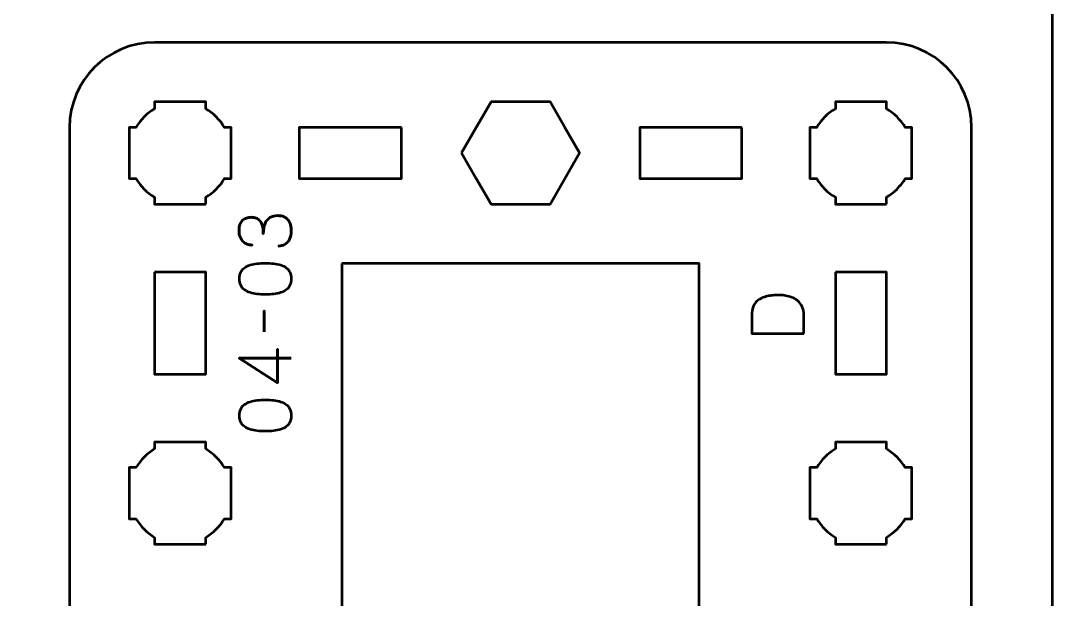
# Model space of a CAD drawing. Header units: centimetres. Extents: x -22.6 to 1.6, y -29.7 to 0.
# Drawn here: x -4.44 to 1.63, y -20.46 to -17.06 of the extents above; entities that cross this region are included whole.
import ezdxf

# ---------------------------------------------------------------- set-up
doc = ezdxf.new("R2010")
doc.units = ezdxf.units.CM
doc.header["$MEASUREMENT"] = 0
doc.layers.add('Layer 1', color=7, linetype='Continuous')

msp = doc.modelspace()

# ---------------------------------------------------------------- linework, layer by layer
at = {"layer": 'Layer 1', "color": 22, "lineweight": 53}
msp.add_open_spline([(-22.62502, -29.19995), (-22.62502, -29.19995), (-22.62502, -0.49992), (-22.62502, -0.49992), (-22.62502, -0.49992), (-22.62502, -0.22295), (-22.40193, 0.00004), (-22.12493, 0.00004), (-22.12493, 0.00004), (-22.12493, 0.00004), (1.12492, 0.00004), (1.12492, 0.00004), (1.12492, 0.00004), (1.40206, 0.00004), (1.62502, -0.22295), (1.62502, -0.49992), (1.62502, -0.49992), (1.62502, -0.49992), (1.62502, -29.19995), (1.62502, -29.19995), (1.62502, -29.19995), (1.62502, -29.47695), (1.40206, -29.70004), (1.12492, -29.70004), (1.12492, -29.70004), (1.12492, -29.70004), (-22.12493, -29.70004), (-22.12493, -29.70004), (-22.12493, -29.70004), (-22.40193, -29.70004), (-22.62502, -29.47695), (-22.62502, -29.19995)], degree=3, knots=[0, 0, 0, 0, 0.125, 0.125, 0.125, 0.125, 0.25, 0.25, 0.25, 0.25, 0.375, 0.375, 0.375, 0.375, 0.5, 0.5, 0.5, 0.5, 0.625, 0.625, 0.625, 0.625, 0.75, 0.75, 0.75, 0.75, 0.875, 0.875, 0.875, 0.875, 1, 1, 1, 1], dxfattribs=at)
at = {"layer": 'Layer 1', "color": 114, "lineweight": 53}
msp.add_open_spline([(0.65005, -17.18746), (0.92711, -17.18754), (1.14999, -17.41061), (1.14999, -17.68756), (1.14999, -17.68756), (1.14999, -20.45415), (1.14999, -21.22077), (1.14999, -23.98736), (1.14999, -23.98736), (1.14999, -24.26436), (0.9269, -24.48746), (0.6499, -24.48746), (0.6499, -24.48746), (0.6499, -24.48746), (-3.64996, -24.48746), (-3.64996, -24.48746), (-3.64996, -24.48746), (-3.92709, -24.48746), (-4.15005, -24.26436), (-4.15005, -23.98736), (-4.15005, -23.98736), (-4.15005, -21.22077), (-4.15005, -20.45415), (-4.15005, -17.68756), (-4.15005, -17.68756), (-4.15005, -17.41056), (-3.92696, -17.18746), (-3.64996, -17.18746), (-3.64996, -17.18746), (-3.64996, -17.18746), (0.65005, -17.18746), (0.65005, -17.18746)], degree=3, knots=[0, 0, 0, 0, 0.125, 0.125, 0.125, 0.125, 0.25, 0.25, 0.25, 0.25, 0.375, 0.375, 0.375, 0.375, 0.5, 0.5, 0.5, 0.5, 0.625, 0.625, 0.625, 0.625, 0.75, 0.75, 0.75, 0.75, 0.875, 0.875, 0.875, 0.875, 1, 1, 1, 1], dxfattribs=at)
at = {"layer": 'Layer 1', "color": 250, "lineweight": 53}
for points, knots in [([(-3.34996, -18.13741), (-3.34996, -18.13741), (-3.49848, -18.13741), (-3.49848, -18.13741), (-3.49848, -18.13741), (-3.49848, -18.13741), (-3.50003, -18.13743), (-3.50003, -18.13743), (-3.50003, -18.13743), (-3.50003, -18.13743), (-3.50158, -18.13741), (-3.50158, -18.13741), (-3.50158, -18.13741), (-3.50158, -18.13741), (-3.64996, -18.13741), (-3.64996, -18.13741), (-3.64996, -18.13741), (-3.64996, -18.13741), (-3.64996, -18.09732), (-3.64996, -18.09732), (-3.64996, -18.09732), (-3.69553, -18.07097), (-3.73351, -18.03297), (-3.75987, -17.98742), (-3.75987, -17.98742), (-3.75987, -17.98742), (-3.79996, -17.98742), (-3.79996, -17.98742), (-3.79996, -17.98742), (-3.79996, -17.98742), (-3.79996, -17.84337), (-3.79996, -17.84337), (-3.79996, -17.84337), (-3.79996, -17.84337), (-3.80002, -17.83743), (-3.80002, -17.83743), (-3.80002, -17.83743), (-3.80002, -17.83743), (-3.79996, -17.83149), (-3.79996, -17.83149), (-3.79996, -17.83149), (-3.79996, -17.83149), (-3.79996, -17.68742), (-3.79996, -17.68742), (-3.79996, -17.68742), (-3.79996, -17.68742), (-3.75989, -17.68742), (-3.75989, -17.68742), (-3.75989, -17.68742), (-3.73353, -17.64185), (-3.69554, -17.60386), (-3.64996, -17.57752), (-3.64996, -17.57752), (-3.64996, -17.57752), (-3.64996, -17.53742), (-3.64996, -17.53742), (-3.64996, -17.53742), (-3.64996, -17.53742), (-3.34996, -17.53742), (-3.34996, -17.53742), (-3.34996, -17.53742), (-3.34996, -17.53742), (-3.34996, -17.57761), (-3.34996, -17.57761), (-3.34996, -17.57761), (-3.30446, -17.60395), (-3.26652, -17.64191), (-3.24018, -17.68742), (-3.24018, -17.68742), (-3.24018, -17.68742), (-3.19997, -17.68742), (-3.19997, -17.68742), (-3.19997, -17.68742), (-3.19997, -17.68742), (-3.19997, -17.98742), (-3.19997, -17.98742), (-3.19997, -17.98742), (-3.19997, -17.98742), (-3.2402, -17.98742), (-3.2402, -17.98742), (-3.2402, -17.98742), (-3.26654, -18.03292), (-3.30447, -18.07088), (-3.34996, -18.09722), (-3.34996, -18.09722), (-3.34996, -18.09722), (-3.34996, -18.13741), (-3.34996, -18.13741)], [0, 0, 0, 0, 0.0454545, 0.0454545, 0.0454545, 0.0454545, 0.0909091, 0.0909091, 0.0909091, 0.0909091, 0.1363636, 0.1363636, 0.1363636, 0.1363636, 0.1818182, 0.1818182, 0.1818182, 0.1818182, 0.2272727, 0.2272727, 0.2272727, 0.2272727, 0.2727273, 0.2727273, 0.2727273, 0.2727273, 0.3181818, 0.3181818, 0.3181818, 0.3181818, 0.3636364, 0.3636364, 0.3636364, 0.3636364, 0.4090909, 0.4090909, 0.4090909, 0.4090909, 0.4545455, 0.4545455, 0.4545455, 0.4545455, 0.5, 0.5, 0.5, 0.5, 0.5454545, 0.5454545, 0.5454545, 0.5454545, 0.5909091, 0.5909091, 0.5909091, 0.5909091, 0.6363636, 0.6363636, 0.6363636, 0.6363636, 0.6818182, 0.6818182, 0.6818182, 0.6818182, 0.7272727, 0.7272727, 0.7272727, 0.7272727, 0.7727273, 0.7727273, 0.7727273, 0.7727273, 0.8181818, 0.8181818, 0.8181818, 0.8181818, 0.8636364, 0.8636364, 0.8636364, 0.8636364, 0.9090909, 0.9090909, 0.9090909, 0.9090909, 0.9545455, 0.9545455, 0.9545455, 0.9545455, 1, 1, 1, 1]), ([(-1.84641, -17.83747), (-1.84641, -17.83747), (-1.75981, -17.68746), (-1.75981, -17.68746), (-1.75981, -17.68746), (-1.75981, -17.68746), (-1.67321, -17.53747), (-1.67321, -17.53747), (-1.67321, -17.53747), (-1.67321, -17.53747), (-1.5, -17.53747), (-1.5, -17.53747), (-1.5, -17.53747), (-1.5, -17.53747), (-1.32679, -17.53747), (-1.32679, -17.53747), (-1.32679, -17.53747), (-1.32679, -17.53747), (-1.24019, -17.68746), (-1.24019, -17.68746), (-1.24019, -17.68746), (-1.24019, -17.68746), (-1.15359, -17.83747), (-1.15359, -17.83747), (-1.15359, -17.83747), (-1.15359, -17.83747), (-1.24019, -17.98748), (-1.24019, -17.98748), (-1.24019, -17.98748), (-1.24019, -17.98748), (-1.32679, -18.13747), (-1.32679, -18.13747), (-1.32679, -18.13747), (-1.32679, -18.13747), (-1.5, -18.13747), (-1.5, -18.13747), (-1.5, -18.13747), (-1.5, -18.13747), (-1.67321, -18.13747), (-1.67321, -18.13747), (-1.67321, -18.13747), (-1.67321, -18.13747), (-1.75981, -17.98748), (-1.75981, -17.98748), (-1.75981, -17.98748), (-1.75981, -17.98748), (-1.84641, -17.83747), (-1.84641, -17.83747)], [0, 0, 0, 0, 0.0833333, 0.0833333, 0.0833333, 0.0833333, 0.1666667, 0.1666667, 0.1666667, 0.1666667, 0.25, 0.25, 0.25, 0.25, 0.3333333, 0.3333333, 0.3333333, 0.3333333, 0.4166667, 0.4166667, 0.4166667, 0.4166667, 0.5, 0.5, 0.5, 0.5, 0.5833333, 0.5833333, 0.5833333, 0.5833333, 0.6666667, 0.6666667, 0.6666667, 0.6666667, 0.75, 0.75, 0.75, 0.75, 0.8333333, 0.8333333, 0.8333333, 0.8333333, 0.9166667, 0.9166667, 0.9166667, 0.9166667, 1, 1, 1, 1]), ([(0.65004, -18.13741), (0.65004, -18.13741), (0.50152, -18.13741), (0.50152, -18.13741), (0.50152, -18.13741), (0.50152, -18.13741), (0.49997, -18.13743), (0.49997, -18.13743), (0.49997, -18.13743), (0.49997, -18.13743), (0.49842, -18.13741), (0.49842, -18.13741), (0.49842, -18.13741), (0.49842, -18.13741), (0.35004, -18.13741), (0.35004, -18.13741), (0.35004, -18.13741), (0.35004, -18.13741), (0.35004, -18.09732), (0.35004, -18.09732), (0.35004, -18.09732), (0.30447, -18.07097), (0.26649, -18.03297), (0.24013, -17.98742), (0.24013, -17.98742), (0.24013, -17.98742), (0.20004, -17.98742), (0.20004, -17.98742), (0.20004, -17.98742), (0.20004, -17.98742), (0.20004, -17.84337), (0.20004, -17.84337), (0.20004, -17.84337), (0.20004, -17.84337), (0.19998, -17.83743), (0.19998, -17.83743), (0.19998, -17.83743), (0.19998, -17.83743), (0.20004, -17.83149), (0.20004, -17.83149), (0.20004, -17.83149), (0.20004, -17.83149), (0.20004, -17.68742), (0.20004, -17.68742), (0.20004, -17.68742), (0.20004, -17.68742), (0.24011, -17.68742), (0.24011, -17.68742), (0.24011, -17.68742), (0.26647, -17.64185), (0.30446, -17.60386), (0.35004, -17.57752), (0.35004, -17.57752), (0.35004, -17.57752), (0.35004, -17.53742), (0.35004, -17.53742), (0.35004, -17.53742), (0.35004, -17.53742), (0.65004, -17.53742), (0.65004, -17.53742), (0.65004, -17.53742), (0.65004, -17.53742), (0.65004, -17.57761), (0.65004, -17.57761), (0.65004, -17.57761), (0.69554, -17.60395), (0.73348, -17.64191), (0.75982, -17.68742), (0.75982, -17.68742), (0.75982, -17.68742), (0.80003, -17.68742), (0.80003, -17.68742), (0.80003, -17.68742), (0.80003, -17.68742), (0.80003, -17.98742), (0.80003, -17.98742), (0.80003, -17.98742), (0.80003, -17.98742), (0.7598, -17.98742), (0.7598, -17.98742), (0.7598, -17.98742), (0.73346, -18.03292), (0.69553, -18.07088), (0.65004, -18.09722), (0.65004, -18.09722), (0.65004, -18.09722), (0.65004, -18.13741), (0.65004, -18.13741)], [0, 0, 0, 0, 0.0454545, 0.0454545, 0.0454545, 0.0454545, 0.0909091, 0.0909091, 0.0909091, 0.0909091, 0.1363636, 0.1363636, 0.1363636, 0.1363636, 0.1818182, 0.1818182, 0.1818182, 0.1818182, 0.2272727, 0.2272727, 0.2272727, 0.2272727, 0.2727273, 0.2727273, 0.2727273, 0.2727273, 0.3181818, 0.3181818, 0.3181818, 0.3181818, 0.3636364, 0.3636364, 0.3636364, 0.3636364, 0.4090909, 0.4090909, 0.4090909, 0.4090909, 0.4545455, 0.4545455, 0.4545455, 0.4545455, 0.5, 0.5, 0.5, 0.5, 0.5454545, 0.5454545, 0.5454545, 0.5454545, 0.5909091, 0.5909091, 0.5909091, 0.5909091, 0.6363636, 0.6363636, 0.6363636, 0.6363636, 0.6818182, 0.6818182, 0.6818182, 0.6818182, 0.7272727, 0.7272727, 0.7272727, 0.7272727, 0.7727273, 0.7727273, 0.7727273, 0.7727273, 0.8181818, 0.8181818, 0.8181818, 0.8181818, 0.8636364, 0.8636364, 0.8636364, 0.8636364, 0.9090909, 0.9090909, 0.9090909, 0.9090909, 0.9545455, 0.9545455, 0.9545455, 0.9545455, 1, 1, 1, 1]), ([(-2.19996, -17.68751), (-2.19996, -17.68751), (-2.19996, -17.98752), (-2.19996, -17.98752), (-2.19996, -17.98752), (-2.19996, -17.98752), (-2.79995, -17.98752), (-2.79995, -17.98752), (-2.79995, -17.98752), (-2.79995, -17.98752), (-2.79995, -17.68751), (-2.79995, -17.68751), (-2.79995, -17.68751), (-2.79995, -17.68751), (-2.19996, -17.68751), (-2.19996, -17.68751)], [0, 0, 0, 0, 0.25, 0.25, 0.25, 0.25, 0.5, 0.5, 0.5, 0.5, 0.75, 0.75, 0.75, 0.75, 1, 1, 1, 1]), ([(-0.19996, -17.68751), (-0.19996, -17.68751), (-0.19996, -17.98752), (-0.19996, -17.98752), (-0.19996, -17.98752), (-0.19996, -17.98752), (-0.79995, -17.98752), (-0.79995, -17.98752), (-0.79995, -17.98752), (-0.79995, -17.98752), (-0.79995, -17.68751), (-0.79995, -17.68751), (-0.79995, -17.68751), (-0.79995, -17.68751), (-0.19996, -17.68751), (-0.19996, -17.68751)], [0, 0, 0, 0, 0.25, 0.25, 0.25, 0.25, 0.5, 0.5, 0.5, 0.5, 0.75, 0.75, 0.75, 0.75, 1, 1, 1, 1]), ([(-2.55002, -18.48746), (-1.29986, -18.48746), (-1.70022, -18.48746), (-0.45003, -18.48746), (-0.45003, -18.48746), (-0.45004, -20.4045), (-0.45005, -21.24894), (-0.45004, -23.18746), (-0.45004, -23.18746), (-1.32721, -23.18746), (-1.67285, -23.18746), (-2.55003, -23.18746), (-2.55003, -23.18746), (-2.55003, -21.28598), (-2.55002, -20.37729), (-2.55002, -18.48746)], [0, 0, 0, 0, 0.25, 0.25, 0.25, 0.25, 0.5, 0.5, 0.5, 0.5, 0.75, 0.75, 0.75, 0.75, 1, 1, 1, 1]), ([(-3.64996, -18.53751), (-3.64996, -18.53751), (-3.34995, -18.53751), (-3.34995, -18.53751), (-3.34995, -18.53751), (-3.34995, -18.53751), (-3.34995, -19.1375), (-3.34995, -19.1375), (-3.34995, -19.1375), (-3.34995, -19.1375), (-3.64996, -19.1375), (-3.64996, -19.1375), (-3.64996, -19.1375), (-3.64996, -19.1375), (-3.64996, -18.53751), (-3.64996, -18.53751)], [0, 0, 0, 0, 0.25, 0.25, 0.25, 0.25, 0.5, 0.5, 0.5, 0.5, 0.75, 0.75, 0.75, 0.75, 1, 1, 1, 1]), ([(0.35004, -18.53751), (0.35004, -18.53751), (0.65005, -18.53751), (0.65005, -18.53751), (0.65005, -18.53751), (0.65005, -18.53751), (0.65005, -19.1375), (0.65005, -19.1375), (0.65005, -19.1375), (0.65005, -19.1375), (0.35004, -19.1375), (0.35004, -19.1375), (0.35004, -19.1375), (0.35004, -19.1375), (0.35004, -18.53751), (0.35004, -18.53751)], [0, 0, 0, 0, 0.25, 0.25, 0.25, 0.25, 0.5, 0.5, 0.5, 0.5, 0.75, 0.75, 0.75, 0.75, 1, 1, 1, 1]), ([(-3.34996, -20.13741), (-3.34996, -20.13741), (-3.49848, -20.13741), (-3.49848, -20.13741), (-3.49848, -20.13741), (-3.49848, -20.13741), (-3.50003, -20.13743), (-3.50003, -20.13743), (-3.50003, -20.13743), (-3.50003, -20.13743), (-3.50158, -20.13741), (-3.50158, -20.13741), (-3.50158, -20.13741), (-3.50158, -20.13741), (-3.64996, -20.13741), (-3.64996, -20.13741), (-3.64996, -20.13741), (-3.64996, -20.13741), (-3.64996, -20.09732), (-3.64996, -20.09732), (-3.64996, -20.09732), (-3.69553, -20.07097), (-3.73351, -20.03297), (-3.75987, -19.98742), (-3.75987, -19.98742), (-3.75987, -19.98742), (-3.79996, -19.98742), (-3.79996, -19.98742), (-3.79996, -19.98742), (-3.79996, -19.98742), (-3.79996, -19.84337), (-3.79996, -19.84337), (-3.79996, -19.84337), (-3.79996, -19.84337), (-3.80002, -19.83743), (-3.80002, -19.83743), (-3.80002, -19.83743), (-3.80002, -19.83743), (-3.79996, -19.83149), (-3.79996, -19.83149), (-3.79996, -19.83149), (-3.79996, -19.83149), (-3.79996, -19.68742), (-3.79996, -19.68742), (-3.79996, -19.68742), (-3.79996, -19.68742), (-3.75989, -19.68742), (-3.75989, -19.68742), (-3.75989, -19.68742), (-3.73353, -19.64185), (-3.69554, -19.60386), (-3.64996, -19.57752), (-3.64996, -19.57752), (-3.64996, -19.57752), (-3.64996, -19.53742), (-3.64996, -19.53742), (-3.64996, -19.53742), (-3.64996, -19.53742), (-3.34996, -19.53742), (-3.34996, -19.53742), (-3.34996, -19.53742), (-3.34996, -19.53742), (-3.34996, -19.57761), (-3.34996, -19.57761), (-3.34996, -19.57761), (-3.30446, -19.60395), (-3.26652, -19.64191), (-3.24018, -19.68742), (-3.24018, -19.68742), (-3.24018, -19.68742), (-3.19997, -19.68742), (-3.19997, -19.68742), (-3.19997, -19.68742), (-3.19997, -19.68742), (-3.19997, -19.98742), (-3.19997, -19.98742), (-3.19997, -19.98742), (-3.19997, -19.98742), (-3.2402, -19.98742), (-3.2402, -19.98742), (-3.2402, -19.98742), (-3.26654, -20.03292), (-3.30447, -20.07088), (-3.34996, -20.09722), (-3.34996, -20.09722), (-3.34996, -20.09722), (-3.34996, -20.13741), (-3.34996, -20.13741)], [0, 0, 0, 0, 0.0454545, 0.0454545, 0.0454545, 0.0454545, 0.0909091, 0.0909091, 0.0909091, 0.0909091, 0.1363636, 0.1363636, 0.1363636, 0.1363636, 0.1818182, 0.1818182, 0.1818182, 0.1818182, 0.2272727, 0.2272727, 0.2272727, 0.2272727, 0.2727273, 0.2727273, 0.2727273, 0.2727273, 0.3181818, 0.3181818, 0.3181818, 0.3181818, 0.3636364, 0.3636364, 0.3636364, 0.3636364, 0.4090909, 0.4090909, 0.4090909, 0.4090909, 0.4545455, 0.4545455, 0.4545455, 0.4545455, 0.5, 0.5, 0.5, 0.5, 0.5454545, 0.5454545, 0.5454545, 0.5454545, 0.5909091, 0.5909091, 0.5909091, 0.5909091, 0.6363636, 0.6363636, 0.6363636, 0.6363636, 0.6818182, 0.6818182, 0.6818182, 0.6818182, 0.7272727, 0.7272727, 0.7272727, 0.7272727, 0.7727273, 0.7727273, 0.7727273, 0.7727273, 0.8181818, 0.8181818, 0.8181818, 0.8181818, 0.8636364, 0.8636364, 0.8636364, 0.8636364, 0.9090909, 0.9090909, 0.9090909, 0.9090909, 0.9545455, 0.9545455, 0.9545455, 0.9545455, 1, 1, 1, 1]), ([(0.65004, -20.13741), (0.65004, -20.13741), (0.50152, -20.13741), (0.50152, -20.13741), (0.50152, -20.13741), (0.50152, -20.13741), (0.49997, -20.13743), (0.49997, -20.13743), (0.49997, -20.13743), (0.49997, -20.13743), (0.49842, -20.13741), (0.49842, -20.13741), (0.49842, -20.13741), (0.49842, -20.13741), (0.35004, -20.13741), (0.35004, -20.13741), (0.35004, -20.13741), (0.35004, -20.13741), (0.35004, -20.09732), (0.35004, -20.09732), (0.35004, -20.09732), (0.30447, -20.07097), (0.26649, -20.03297), (0.24013, -19.98742), (0.24013, -19.98742), (0.24013, -19.98742), (0.20004, -19.98742), (0.20004, -19.98742), (0.20004, -19.98742), (0.20004, -19.98742), (0.20004, -19.84337), (0.20004, -19.84337), (0.20004, -19.84337), (0.20004, -19.84337), (0.19998, -19.83743), (0.19998, -19.83743), (0.19998, -19.83743), (0.19998, -19.83743), (0.20004, -19.83149), (0.20004, -19.83149), (0.20004, -19.83149), (0.20004, -19.83149), (0.20004, -19.68742), (0.20004, -19.68742), (0.20004, -19.68742), (0.20004, -19.68742), (0.24011, -19.68742), (0.24011, -19.68742), (0.24011, -19.68742), (0.26647, -19.64185), (0.30446, -19.60386), (0.35004, -19.57752), (0.35004, -19.57752), (0.35004, -19.57752), (0.35004, -19.53742), (0.35004, -19.53742), (0.35004, -19.53742), (0.35004, -19.53742), (0.65004, -19.53742), (0.65004, -19.53742), (0.65004, -19.53742), (0.65004, -19.53742), (0.65004, -19.57761), (0.65004, -19.57761), (0.65004, -19.57761), (0.69554, -19.60395), (0.73348, -19.64191), (0.75982, -19.68742), (0.75982, -19.68742), (0.75982, -19.68742), (0.80003, -19.68742), (0.80003, -19.68742), (0.80003, -19.68742), (0.80003, -19.68742), (0.80003, -19.98742), (0.80003, -19.98742), (0.80003, -19.98742), (0.80003, -19.98742), (0.7598, -19.98742), (0.7598, -19.98742), (0.7598, -19.98742), (0.73346, -20.03292), (0.69553, -20.07088), (0.65004, -20.09722), (0.65004, -20.09722), (0.65004, -20.09722), (0.65004, -20.13741), (0.65004, -20.13741)], [0, 0, 0, 0, 0.0454545, 0.0454545, 0.0454545, 0.0454545, 0.0909091, 0.0909091, 0.0909091, 0.0909091, 0.1363636, 0.1363636, 0.1363636, 0.1363636, 0.1818182, 0.1818182, 0.1818182, 0.1818182, 0.2272727, 0.2272727, 0.2272727, 0.2272727, 0.2727273, 0.2727273, 0.2727273, 0.2727273, 0.3181818, 0.3181818, 0.3181818, 0.3181818, 0.3636364, 0.3636364, 0.3636364, 0.3636364, 0.4090909, 0.4090909, 0.4090909, 0.4090909, 0.4545455, 0.4545455, 0.4545455, 0.4545455, 0.5, 0.5, 0.5, 0.5, 0.5454545, 0.5454545, 0.5454545, 0.5454545, 0.5909091, 0.5909091, 0.5909091, 0.5909091, 0.6363636, 0.6363636, 0.6363636, 0.6363636, 0.6818182, 0.6818182, 0.6818182, 0.6818182, 0.7272727, 0.7272727, 0.7272727, 0.7272727, 0.7727273, 0.7727273, 0.7727273, 0.7727273, 0.8181818, 0.8181818, 0.8181818, 0.8181818, 0.8636364, 0.8636364, 0.8636364, 0.8636364, 0.9090909, 0.9090909, 0.9090909, 0.9090909, 0.9545455, 0.9545455, 0.9545455, 0.9545455, 1, 1, 1, 1])]:
    msp.add_open_spline(points, degree=3, knots=knots, dxfattribs=at)
at = {"layer": 'Layer 1', "color": 30, "lineweight": 53}
for points, knots in [([(-2.92381, -18.38454), (-2.90857, -18.38447), (-2.89531, -18.38094), (-2.88381, -18.37396), (-2.88381, -18.37396), (-2.87238, -18.36697), (-2.86342, -18.35702), (-2.857, -18.34404), (-2.857, -18.34404), (-2.85058, -18.33106), (-2.84733, -18.31547), (-2.84719, -18.29733), (-2.84719, -18.29733), (-2.84719, -18.28372), (-2.8486, -18.27137), (-2.85156, -18.26015), (-2.85156, -18.26015), (-2.85453, -18.249), (-2.85911, -18.23941), (-2.86539, -18.23129), (-2.86539, -18.23129), (-2.87167, -18.22318), (-2.87979, -18.21697), (-2.88966, -18.21253), (-2.88966, -18.21253), (-2.89961, -18.20815), (-2.91154, -18.20597), (-2.92551, -18.2059), (-2.92551, -18.2059), (-2.94413, -18.20582), (-2.95987, -18.20963), (-2.97264, -18.21718), (-2.97264, -18.21718), (-2.98541, -18.22473), (-2.995, -18.23645), (-3.00156, -18.25218), (-3.00156, -18.25218), (-3.00813, -18.26791), (-3.01144, -18.28809), (-3.01144, -18.31257), (-3.01144, -18.31257), (-3.01137, -18.2943), (-3.01306, -18.27899), (-3.01652, -18.2665), (-3.01652, -18.2665), (-3.01998, -18.25408), (-3.02485, -18.24414), (-3.0312, -18.23666), (-3.0312, -18.23666), (-3.03748, -18.22918), (-3.04496, -18.22375), (-3.05356, -18.2205), (-3.05356, -18.2205), (-3.0621, -18.21718), (-3.07148, -18.21556), (-3.08171, -18.21563), (-3.08171, -18.21563), (-3.09195, -18.21556), (-3.1014, -18.21697), (-3.11015, -18.21979), (-3.11015, -18.21979), (-3.1189, -18.22255), (-3.12659, -18.22706), (-3.13315, -18.2332), (-3.13315, -18.2332), (-3.13971, -18.23934), (-3.14486, -18.24745), (-3.14853, -18.2574), (-3.14853, -18.2574), (-3.1522, -18.26742), (-3.15403, -18.27963), (-3.1541, -18.29395), (-3.1541, -18.29395), (-3.15403, -18.3082), (-3.15192, -18.32069), (-3.14782, -18.33127), (-3.14782, -18.33127), (-3.14373, -18.34193), (-3.13816, -18.35067), (-3.13103, -18.35773), (-3.13103, -18.35773), (-3.12391, -18.36471), (-3.11579, -18.36994), (-3.10662, -18.37339), (-3.10662, -18.37339), (-3.09745, -18.37692), (-3.08771, -18.37861), (-3.07748, -18.37861), (-3.07748, -18.37861), (-3.08771, -18.37861), (-3.09745, -18.37692), (-3.10662, -18.37339), (-3.10662, -18.37339), (-3.11579, -18.36994), (-3.12391, -18.36471), (-3.13103, -18.35773), (-3.13103, -18.35773), (-3.13816, -18.35067), (-3.14373, -18.34193), (-3.14782, -18.33127), (-3.14782, -18.33127), (-3.15192, -18.32069), (-3.15403, -18.3082), (-3.1541, -18.29395), (-3.1541, -18.29395), (-3.15403, -18.27963), (-3.1522, -18.26742), (-3.14853, -18.2574), (-3.14853, -18.2574), (-3.14486, -18.24745), (-3.13971, -18.23934), (-3.13315, -18.2332), (-3.13315, -18.2332), (-3.12659, -18.22706), (-3.1189, -18.22255), (-3.11015, -18.21979), (-3.11015, -18.21979), (-3.1014, -18.21697), (-3.09195, -18.21556), (-3.08171, -18.21563), (-3.08171, -18.21563), (-3.07148, -18.21556), (-3.0621, -18.21718), (-3.05356, -18.2205), (-3.05356, -18.2205), (-3.04496, -18.22375), (-3.03748, -18.22918), (-3.0312, -18.23666), (-3.0312, -18.23666), (-3.02485, -18.24414), (-3.01998, -18.25408), (-3.01652, -18.2665), (-3.01652, -18.2665), (-3.01306, -18.27899), (-3.01137, -18.2943), (-3.01144, -18.31257), (-3.01144, -18.31257), (-3.01144, -18.28809), (-3.00813, -18.26791), (-3.00156, -18.25218), (-3.00156, -18.25218), (-2.995, -18.23645), (-2.98541, -18.22473), (-2.97264, -18.21718), (-2.97264, -18.21718), (-2.95987, -18.20963), (-2.94413, -18.20582), (-2.92551, -18.2059), (-2.92551, -18.2059), (-2.91154, -18.20597), (-2.89961, -18.20815), (-2.88966, -18.21253), (-2.88966, -18.21253), (-2.87979, -18.21697), (-2.87167, -18.22318), (-2.86539, -18.23129), (-2.86539, -18.23129), (-2.85911, -18.23941), (-2.85453, -18.249), (-2.85156, -18.26015), (-2.85156, -18.26015), (-2.8486, -18.27137), (-2.84719, -18.28372), (-2.84719, -18.29733), (-2.84719, -18.29733), (-2.84733, -18.31547), (-2.85058, -18.33106), (-2.857, -18.34404), (-2.857, -18.34404), (-2.86342, -18.35702), (-2.87238, -18.36697), (-2.88381, -18.37396), (-2.88381, -18.37396), (-2.89531, -18.38094), (-2.90857, -18.38447), (-2.92381, -18.38454)], [0, 0, 0, 0, 0.0227273, 0.0227273, 0.0227273, 0.0227273, 0.0454545, 0.0454545, 0.0454545, 0.0454545, 0.0681818, 0.0681818, 0.0681818, 0.0681818, 0.0909091, 0.0909091, 0.0909091, 0.0909091, 0.1136364, 0.1136364, 0.1136364, 0.1136364, 0.1363636, 0.1363636, 0.1363636, 0.1363636, 0.1590909, 0.1590909, 0.1590909, 0.1590909, 0.1818182, 0.1818182, 0.1818182, 0.1818182, 0.2045455, 0.2045455, 0.2045455, 0.2045455, 0.2272727, 0.2272727, 0.2272727, 0.2272727, 0.25, 0.25, 0.25, 0.25, 0.2727273, 0.2727273, 0.2727273, 0.2727273, 0.2954545, 0.2954545, 0.2954545, 0.2954545, 0.3181818, 0.3181818, 0.3181818, 0.3181818, 0.3409091, 0.3409091, 0.3409091, 0.3409091, 0.3636364, 0.3636364, 0.3636364, 0.3636364, 0.3863636, 0.3863636, 0.3863636, 0.3863636, 0.4090909, 0.4090909, 0.4090909, 0.4090909, 0.4318182, 0.4318182, 0.4318182, 0.4318182, 0.4545455, 0.4545455, 0.4545455, 0.4545455, 0.4772727, 0.4772727, 0.4772727, 0.4772727, 0.5, 0.5, 0.5, 0.5, 0.5227273, 0.5227273, 0.5227273, 0.5227273, 0.5454545, 0.5454545, 0.5454545, 0.5454545, 0.5681818, 0.5681818, 0.5681818, 0.5681818, 0.5909091, 0.5909091, 0.5909091, 0.5909091, 0.6136364, 0.6136364, 0.6136364, 0.6136364, 0.6363636, 0.6363636, 0.6363636, 0.6363636, 0.6590909, 0.6590909, 0.6590909, 0.6590909, 0.6818182, 0.6818182, 0.6818182, 0.6818182, 0.7045455, 0.7045455, 0.7045455, 0.7045455, 0.7272727, 0.7272727, 0.7272727, 0.7272727, 0.75, 0.75, 0.75, 0.75, 0.7727273, 0.7727273, 0.7727273, 0.7727273, 0.7954545, 0.7954545, 0.7954545, 0.7954545, 0.8181818, 0.8181818, 0.8181818, 0.8181818, 0.8409091, 0.8409091, 0.8409091, 0.8409091, 0.8636364, 0.8636364, 0.8636364, 0.8636364, 0.8863636, 0.8863636, 0.8863636, 0.8863636, 0.9090909, 0.9090909, 0.9090909, 0.9090909, 0.9318182, 0.9318182, 0.9318182, 0.9318182, 0.9545455, 0.9545455, 0.9545455, 0.9545455, 0.9772727, 0.9772727, 0.9772727, 0.9772727, 1, 1, 1, 1]), ([(-2.84719, -18.57715), (-2.84726, -18.56234), (-2.84987, -18.54957), (-2.85495, -18.53891), (-2.85495, -18.53891), (-2.86003, -18.52833), (-2.8673, -18.51951), (-2.87654, -18.51246), (-2.87654, -18.51246), (-2.88585, -18.50547), (-2.89686, -18.49997), (-2.90956, -18.49588), (-2.90956, -18.49588), (-2.92226, -18.49185), (-2.93616, -18.48896), (-2.9514, -18.48734), (-2.9514, -18.48734), (-2.96664, -18.48564), (-2.98266, -18.4848), (-2.99959, -18.48487), (-2.99959, -18.48487), (-3.01645, -18.4848), (-3.03247, -18.48564), (-3.04764, -18.48734), (-3.04764, -18.48734), (-3.06281, -18.48896), (-3.07678, -18.49185), (-3.08948, -18.49588), (-3.08948, -18.49588), (-3.10211, -18.49997), (-3.11311, -18.50547), (-3.1225, -18.51246), (-3.1225, -18.51246), (-3.13181, -18.51951), (-3.13908, -18.52833), (-3.14416, -18.53891), (-3.14416, -18.53891), (-3.14931, -18.54957), (-3.15192, -18.56234), (-3.15199, -18.57715), (-3.15199, -18.57715), (-3.15192, -18.59197), (-3.14931, -18.60474), (-3.14416, -18.6154), (-3.14416, -18.6154), (-3.13908, -18.62598), (-3.13181, -18.6348), (-3.1225, -18.64185), (-3.1225, -18.64185), (-3.11311, -18.64884), (-3.10211, -18.65434), (-3.08948, -18.65843), (-3.08948, -18.65843), (-3.07678, -18.66246), (-3.06281, -18.66535), (-3.04764, -18.66697), (-3.04764, -18.66697), (-3.03247, -18.66866), (-3.01645, -18.66951), (-2.99959, -18.66944), (-2.99959, -18.66944), (-2.98266, -18.66951), (-2.96664, -18.66866), (-2.9514, -18.66697), (-2.9514, -18.66697), (-2.93616, -18.66535), (-2.92226, -18.66246), (-2.90956, -18.65843), (-2.90956, -18.65843), (-2.89686, -18.65434), (-2.88585, -18.64884), (-2.87654, -18.64185), (-2.87654, -18.64185), (-2.8673, -18.6348), (-2.86003, -18.62598), (-2.85495, -18.6154), (-2.85495, -18.6154), (-2.84987, -18.60474), (-2.84726, -18.59197), (-2.84719, -18.57715)], [0, 0, 0, 0, 0.05, 0.05, 0.05, 0.05, 0.1, 0.1, 0.1, 0.1, 0.15, 0.15, 0.15, 0.15, 0.2, 0.2, 0.2, 0.2, 0.25, 0.25, 0.25, 0.25, 0.3, 0.3, 0.3, 0.3, 0.35, 0.35, 0.35, 0.35, 0.4, 0.4, 0.4, 0.4, 0.45, 0.45, 0.45, 0.45, 0.5, 0.5, 0.5, 0.5, 0.55, 0.55, 0.55, 0.55, 0.6, 0.6, 0.6, 0.6, 0.65, 0.65, 0.65, 0.65, 0.7, 0.7, 0.7, 0.7, 0.75, 0.75, 0.75, 0.75, 0.8, 0.8, 0.8, 0.8, 0.85, 0.85, 0.85, 0.85, 0.9, 0.9, 0.9, 0.9, 0.95, 0.95, 0.95, 0.95, 1, 1, 1, 1]), ([(-2.84719, -18.57715), (-2.84726, -18.56234), (-2.84987, -18.54957), (-2.85495, -18.53891), (-2.85495, -18.53891), (-2.86003, -18.52833), (-2.8673, -18.51951), (-2.87654, -18.51246), (-2.87654, -18.51246), (-2.88585, -18.50547), (-2.89686, -18.49997), (-2.90956, -18.49588), (-2.90956, -18.49588), (-2.92226, -18.49185), (-2.93616, -18.48896), (-2.9514, -18.48734), (-2.9514, -18.48734), (-2.96664, -18.48564), (-2.98266, -18.4848), (-2.99959, -18.48487), (-2.99959, -18.48487), (-3.01645, -18.4848), (-3.03247, -18.48564), (-3.04764, -18.48734), (-3.04764, -18.48734), (-3.06281, -18.48896), (-3.07678, -18.49185), (-3.08948, -18.49588), (-3.08948, -18.49588), (-3.10211, -18.49997), (-3.11311, -18.50547), (-3.1225, -18.51246), (-3.1225, -18.51246), (-3.13181, -18.51951), (-3.13908, -18.52833), (-3.14416, -18.53891), (-3.14416, -18.53891), (-3.14931, -18.54957), (-3.15192, -18.56234), (-3.15199, -18.57715), (-3.15199, -18.57715), (-3.15192, -18.59197), (-3.14931, -18.60474), (-3.14416, -18.6154), (-3.14416, -18.6154), (-3.13908, -18.62598), (-3.13181, -18.6348), (-3.1225, -18.64185), (-3.1225, -18.64185), (-3.11311, -18.64884), (-3.10211, -18.65434), (-3.08948, -18.65843), (-3.08948, -18.65843), (-3.07678, -18.66246), (-3.06281, -18.66535), (-3.04764, -18.66697), (-3.04764, -18.66697), (-3.03247, -18.66866), (-3.01645, -18.66951), (-2.99959, -18.66944), (-2.99959, -18.66944), (-2.98266, -18.66951), (-2.96664, -18.66866), (-2.9514, -18.66697), (-2.9514, -18.66697), (-2.93616, -18.66535), (-2.92226, -18.66246), (-2.90956, -18.65843), (-2.90956, -18.65843), (-2.89686, -18.65434), (-2.88585, -18.64884), (-2.87654, -18.64185), (-2.87654, -18.64185), (-2.8673, -18.6348), (-2.86003, -18.62598), (-2.85495, -18.6154), (-2.85495, -18.6154), (-2.84987, -18.60474), (-2.84726, -18.59197), (-2.84719, -18.57715)], [0, 0, 0, 0, 0.05, 0.05, 0.05, 0.05, 0.1, 0.1, 0.1, 0.1, 0.15, 0.15, 0.15, 0.15, 0.2, 0.2, 0.2, 0.2, 0.25, 0.25, 0.25, 0.25, 0.3, 0.3, 0.3, 0.3, 0.35, 0.35, 0.35, 0.35, 0.4, 0.4, 0.4, 0.4, 0.45, 0.45, 0.45, 0.45, 0.5, 0.5, 0.5, 0.5, 0.55, 0.55, 0.55, 0.55, 0.6, 0.6, 0.6, 0.6, 0.65, 0.65, 0.65, 0.65, 0.7, 0.7, 0.7, 0.7, 0.75, 0.75, 0.75, 0.75, 0.8, 0.8, 0.8, 0.8, 0.85, 0.85, 0.85, 0.85, 0.9, 0.9, 0.9, 0.9, 0.95, 0.95, 0.95, 0.95, 1, 1, 1, 1]), ([(0.16448, -18.89884), (0.16448, -18.89884), (-0.14074, -18.89884), (-0.14074, -18.89884), (-0.14074, -18.89884), (-0.14074, -18.89884), (-0.14074, -18.78877), (-0.14074, -18.78877), (-0.14074, -18.78877), (-0.14067, -18.77205), (-0.13848, -18.75759), (-0.13418, -18.74538), (-0.13418, -18.74538), (-0.12988, -18.73325), (-0.12395, -18.72295), (-0.11647, -18.71462), (-0.11647, -18.71462), (-0.10892, -18.70623), (-0.10024, -18.69945), (-0.09044, -18.69416), (-0.09044, -18.69416), (-0.0807, -18.68887), (-0.07026, -18.68478), (-0.05918, -18.68188), (-0.05918, -18.68188), (-0.04817, -18.67899), (-0.03695, -18.67695), (-0.0256, -18.67568), (-0.0256, -18.67568), (-0.01424, -18.67441), (-0.00323, -18.67356), (0.00742, -18.67321), (0.00742, -18.67321), (0.01808, -18.67271), (0.0293, -18.67306), (0.04108, -18.67419), (0.04108, -18.67419), (0.05286, -18.67532), (0.06464, -18.67744), (0.07636, -18.68061), (0.07636, -18.68061), (0.08807, -18.68372), (0.09922, -18.68816), (0.1098, -18.69381), (0.1098, -18.69381), (0.12031, -18.69952), (0.1297, -18.70672), (0.13788, -18.71533), (0.13788, -18.71533), (0.14607, -18.72401), (0.15256, -18.73438), (0.15728, -18.74651), (0.15728, -18.74651), (0.16201, -18.75865), (0.16441, -18.77276), (0.16448, -18.78877), (0.16448, -18.78877), (0.16448, -18.78877), (0.16448, -18.89884), (0.16448, -18.89884)], [0, 0, 0, 0, 0.0666667, 0.0666667, 0.0666667, 0.0666667, 0.1333333, 0.1333333, 0.1333333, 0.1333333, 0.2, 0.2, 0.2, 0.2, 0.2666667, 0.2666667, 0.2666667, 0.2666667, 0.3333333, 0.3333333, 0.3333333, 0.3333333, 0.4, 0.4, 0.4, 0.4, 0.4666667, 0.4666667, 0.4666667, 0.4666667, 0.5333333, 0.5333333, 0.5333333, 0.5333333, 0.6, 0.6, 0.6, 0.6, 0.6666667, 0.6666667, 0.6666667, 0.6666667, 0.7333333, 0.7333333, 0.7333333, 0.7333333, 0.8, 0.8, 0.8, 0.8, 0.8666667, 0.8666667, 0.8666667, 0.8666667, 0.9333333, 0.9333333, 0.9333333, 0.9333333, 1, 1, 1, 1]), ([(0.16448, -18.89884), (0.16448, -18.89884), (-0.14074, -18.89884), (-0.14074, -18.89884), (-0.14074, -18.89884), (-0.14074, -18.89884), (-0.14074, -18.78877), (-0.14074, -18.78877), (-0.14074, -18.78877), (-0.14067, -18.77205), (-0.13848, -18.75759), (-0.13418, -18.74538), (-0.13418, -18.74538), (-0.12988, -18.73325), (-0.12395, -18.72295), (-0.11647, -18.71462), (-0.11647, -18.71462), (-0.10892, -18.70623), (-0.10024, -18.69945), (-0.09044, -18.69416), (-0.09044, -18.69416), (-0.0807, -18.68887), (-0.07026, -18.68478), (-0.05918, -18.68188), (-0.05918, -18.68188), (-0.04817, -18.67899), (-0.03695, -18.67695), (-0.0256, -18.67568), (-0.0256, -18.67568), (-0.01424, -18.67441), (-0.00323, -18.67356), (0.00742, -18.67321), (0.00742, -18.67321), (0.01808, -18.67271), (0.0293, -18.67306), (0.04108, -18.67419), (0.04108, -18.67419), (0.05286, -18.67532), (0.06464, -18.67744), (0.07636, -18.68061), (0.07636, -18.68061), (0.08807, -18.68372), (0.09922, -18.68816), (0.1098, -18.69381), (0.1098, -18.69381), (0.12031, -18.69952), (0.1297, -18.70672), (0.13788, -18.71533), (0.13788, -18.71533), (0.14607, -18.72401), (0.15256, -18.73438), (0.15728, -18.74651), (0.15728, -18.74651), (0.16201, -18.75865), (0.16441, -18.77276), (0.16448, -18.78877), (0.16448, -18.78877), (0.16448, -18.78877), (0.16448, -18.89884), (0.16448, -18.89884)], [0, 0, 0, 0, 0.0666667, 0.0666667, 0.0666667, 0.0666667, 0.1333333, 0.1333333, 0.1333333, 0.1333333, 0.2, 0.2, 0.2, 0.2, 0.2666667, 0.2666667, 0.2666667, 0.2666667, 0.3333333, 0.3333333, 0.3333333, 0.3333333, 0.4, 0.4, 0.4, 0.4, 0.4666667, 0.4666667, 0.4666667, 0.4666667, 0.5333333, 0.5333333, 0.5333333, 0.5333333, 0.6, 0.6, 0.6, 0.6, 0.6666667, 0.6666667, 0.6666667, 0.6666667, 0.7333333, 0.7333333, 0.7333333, 0.7333333, 0.8, 0.8, 0.8, 0.8, 0.8666667, 0.8666667, 0.8666667, 0.8666667, 0.9333333, 0.9333333, 0.9333333, 0.9333333, 1, 1, 1, 1]), ([(-3.00679, -18.88957), (-3.00679, -18.88957), (-3.00679, -18.76638), (-3.00679, -18.76638), (-3.00679, -18.76638), (-3.00679, -18.76638), (-3.00679, -18.88957), (-3.00679, -18.88957)], [0, 0, 0, 0, 0.5, 0.5, 0.5, 0.5, 1, 1, 1, 1]), ([(-2.84719, -19.04451), (-2.84719, -19.04451), (-3.15241, -19.04451), (-3.15241, -19.04451), (-3.15241, -19.04451), (-3.15241, -19.04451), (-2.92847, -19.18844), (-2.92847, -19.18844), (-2.92847, -19.18844), (-2.92847, -19.18844), (-2.92847, -18.99032), (-2.92847, -18.99032), (-2.92847, -18.99032), (-2.92847, -18.99032), (-2.92847, -19.18844), (-2.92847, -19.18844), (-2.92847, -19.18844), (-2.92847, -19.18844), (-3.15241, -19.04451), (-3.15241, -19.04451), (-3.15241, -19.04451), (-3.15241, -19.04451), (-2.84719, -19.04451), (-2.84719, -19.04451)], [0, 0, 0, 0, 0.1666667, 0.1666667, 0.1666667, 0.1666667, 0.3333333, 0.3333333, 0.3333333, 0.3333333, 0.5, 0.5, 0.5, 0.5, 0.6666667, 0.6666667, 0.6666667, 0.6666667, 0.8333333, 0.8333333, 0.8333333, 0.8333333, 1, 1, 1, 1]), ([(-2.84719, -19.38105), (-2.84726, -19.36624), (-2.84987, -19.35347), (-2.85495, -19.34281), (-2.85495, -19.34281), (-2.86003, -19.33223), (-2.8673, -19.32341), (-2.87654, -19.31636), (-2.87654, -19.31636), (-2.88585, -19.30937), (-2.89686, -19.30387), (-2.90956, -19.29978), (-2.90956, -19.29978), (-2.92226, -19.29575), (-2.93616, -19.29286), (-2.9514, -19.29124), (-2.9514, -19.29124), (-2.96664, -19.28954), (-2.98266, -19.2887), (-2.99959, -19.28877), (-2.99959, -19.28877), (-3.01645, -19.2887), (-3.03247, -19.28954), (-3.04764, -19.29124), (-3.04764, -19.29124), (-3.06281, -19.29286), (-3.07678, -19.29575), (-3.08948, -19.29978), (-3.08948, -19.29978), (-3.10211, -19.30387), (-3.11311, -19.30937), (-3.1225, -19.31636), (-3.1225, -19.31636), (-3.13181, -19.32341), (-3.13908, -19.33223), (-3.14416, -19.34281), (-3.14416, -19.34281), (-3.14931, -19.35347), (-3.15192, -19.36624), (-3.15199, -19.38105), (-3.15199, -19.38105), (-3.15192, -19.39587), (-3.14931, -19.40864), (-3.14416, -19.4193), (-3.14416, -19.4193), (-3.13908, -19.42988), (-3.13181, -19.4387), (-3.1225, -19.44575), (-3.1225, -19.44575), (-3.11311, -19.45274), (-3.10211, -19.45824), (-3.08948, -19.46233), (-3.08948, -19.46233), (-3.07678, -19.46636), (-3.06281, -19.46925), (-3.04764, -19.47087), (-3.04764, -19.47087), (-3.03247, -19.47256), (-3.01645, -19.47341), (-2.99959, -19.47334), (-2.99959, -19.47334), (-2.98266, -19.47341), (-2.96664, -19.47256), (-2.9514, -19.47087), (-2.9514, -19.47087), (-2.93616, -19.46925), (-2.92226, -19.46636), (-2.90956, -19.46233), (-2.90956, -19.46233), (-2.89686, -19.45824), (-2.88585, -19.45274), (-2.87654, -19.44575), (-2.87654, -19.44575), (-2.8673, -19.4387), (-2.86003, -19.42988), (-2.85495, -19.4193), (-2.85495, -19.4193), (-2.84987, -19.40864), (-2.84726, -19.39587), (-2.84719, -19.38105)], [0, 0, 0, 0, 0.05, 0.05, 0.05, 0.05, 0.1, 0.1, 0.1, 0.1, 0.15, 0.15, 0.15, 0.15, 0.2, 0.2, 0.2, 0.2, 0.25, 0.25, 0.25, 0.25, 0.3, 0.3, 0.3, 0.3, 0.35, 0.35, 0.35, 0.35, 0.4, 0.4, 0.4, 0.4, 0.45, 0.45, 0.45, 0.45, 0.5, 0.5, 0.5, 0.5, 0.55, 0.55, 0.55, 0.55, 0.6, 0.6, 0.6, 0.6, 0.65, 0.65, 0.65, 0.65, 0.7, 0.7, 0.7, 0.7, 0.75, 0.75, 0.75, 0.75, 0.8, 0.8, 0.8, 0.8, 0.85, 0.85, 0.85, 0.85, 0.9, 0.9, 0.9, 0.9, 0.95, 0.95, 0.95, 0.95, 1, 1, 1, 1]), ([(-2.84719, -19.38105), (-2.84726, -19.36624), (-2.84987, -19.35347), (-2.85495, -19.34281), (-2.85495, -19.34281), (-2.86003, -19.33223), (-2.8673, -19.32341), (-2.87654, -19.31636), (-2.87654, -19.31636), (-2.88585, -19.30937), (-2.89686, -19.30387), (-2.90956, -19.29978), (-2.90956, -19.29978), (-2.92226, -19.29575), (-2.93616, -19.29286), (-2.9514, -19.29124), (-2.9514, -19.29124), (-2.96664, -19.28954), (-2.98266, -19.2887), (-2.99959, -19.28877), (-2.99959, -19.28877), (-3.01645, -19.2887), (-3.03247, -19.28954), (-3.04764, -19.29124), (-3.04764, -19.29124), (-3.06281, -19.29286), (-3.07678, -19.29575), (-3.08948, -19.29978), (-3.08948, -19.29978), (-3.10211, -19.30387), (-3.11311, -19.30937), (-3.1225, -19.31636), (-3.1225, -19.31636), (-3.13181, -19.32341), (-3.13908, -19.33223), (-3.14416, -19.34281), (-3.14416, -19.34281), (-3.14931, -19.35347), (-3.15192, -19.36624), (-3.15199, -19.38105), (-3.15199, -19.38105), (-3.15192, -19.39587), (-3.14931, -19.40864), (-3.14416, -19.4193), (-3.14416, -19.4193), (-3.13908, -19.42988), (-3.13181, -19.4387), (-3.1225, -19.44575), (-3.1225, -19.44575), (-3.11311, -19.45274), (-3.10211, -19.45824), (-3.08948, -19.46233), (-3.08948, -19.46233), (-3.07678, -19.46636), (-3.06281, -19.46925), (-3.04764, -19.47087), (-3.04764, -19.47087), (-3.03247, -19.47256), (-3.01645, -19.47341), (-2.99959, -19.47334), (-2.99959, -19.47334), (-2.98266, -19.47341), (-2.96664, -19.47256), (-2.9514, -19.47087), (-2.9514, -19.47087), (-2.93616, -19.46925), (-2.92226, -19.46636), (-2.90956, -19.46233), (-2.90956, -19.46233), (-2.89686, -19.45824), (-2.88585, -19.45274), (-2.87654, -19.44575), (-2.87654, -19.44575), (-2.8673, -19.4387), (-2.86003, -19.42988), (-2.85495, -19.4193), (-2.85495, -19.4193), (-2.84987, -19.40864), (-2.84726, -19.39587), (-2.84719, -19.38105)], [0, 0, 0, 0, 0.05, 0.05, 0.05, 0.05, 0.1, 0.1, 0.1, 0.1, 0.15, 0.15, 0.15, 0.15, 0.2, 0.2, 0.2, 0.2, 0.25, 0.25, 0.25, 0.25, 0.3, 0.3, 0.3, 0.3, 0.35, 0.35, 0.35, 0.35, 0.4, 0.4, 0.4, 0.4, 0.45, 0.45, 0.45, 0.45, 0.5, 0.5, 0.5, 0.5, 0.55, 0.55, 0.55, 0.55, 0.6, 0.6, 0.6, 0.6, 0.65, 0.65, 0.65, 0.65, 0.7, 0.7, 0.7, 0.7, 0.75, 0.75, 0.75, 0.75, 0.8, 0.8, 0.8, 0.8, 0.85, 0.85, 0.85, 0.85, 0.9, 0.9, 0.9, 0.9, 0.95, 0.95, 0.95, 0.95, 1, 1, 1, 1])]:
    msp.add_open_spline(points, degree=3, knots=knots, dxfattribs=at)

doc.saveas('drawing.dxf')
